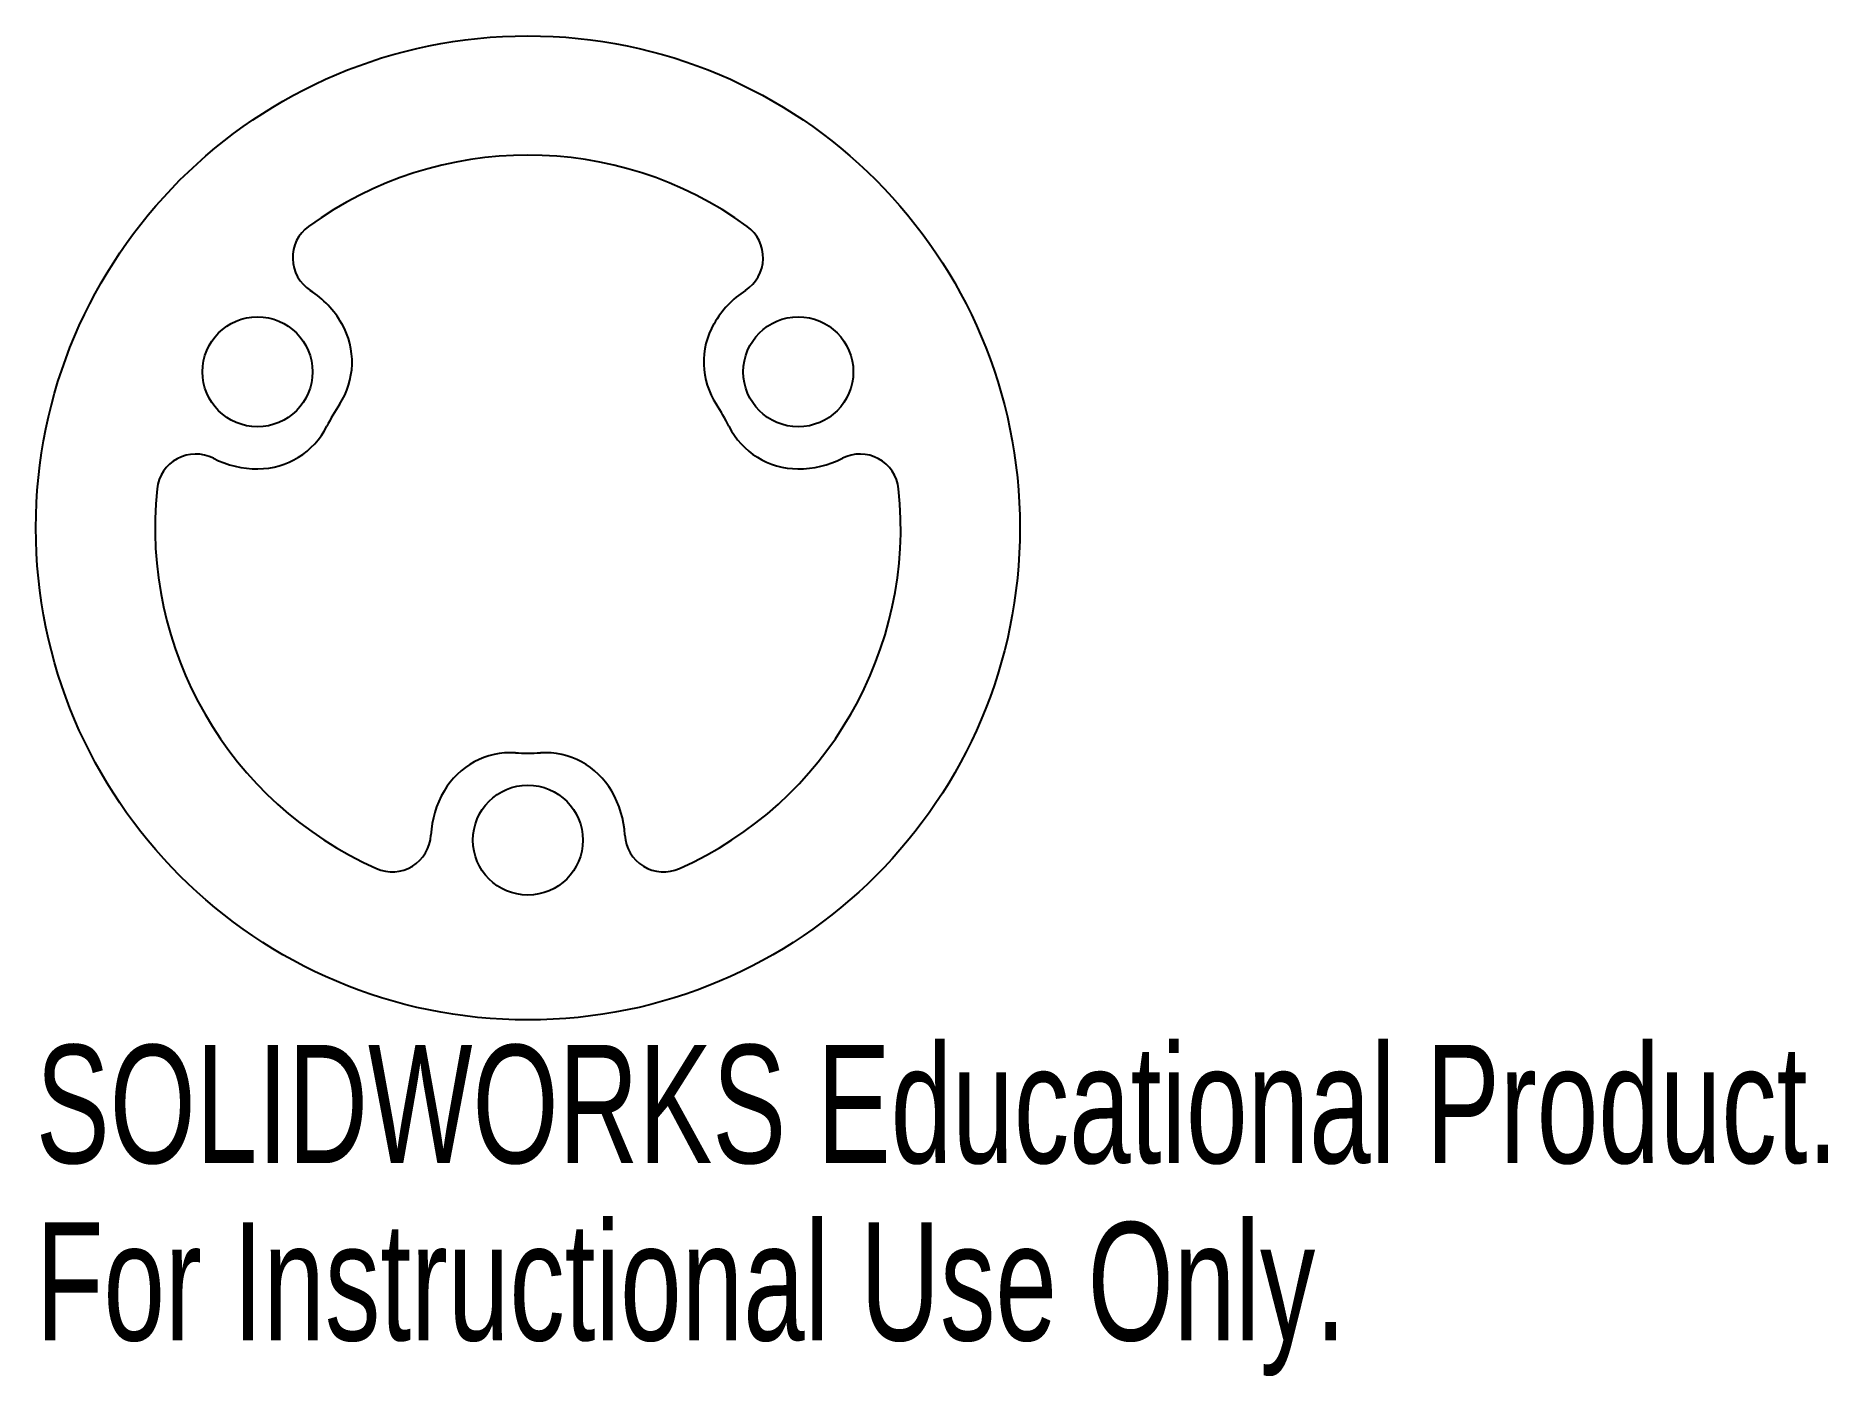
# Model space of a CAD drawing. Header units: inches. Extents: x -0.79 to 2.09, y -1.37 to 0.79.
import ezdxf

# ---------------------------------------------------------------- set-up
doc = ezdxf.new("R2010")
doc.units = ezdxf.units.IN
doc.header["$MEASUREMENT"] = 0
doc.styles.add('SLDTEXTSTYLE0', font='TXT', dxfattribs={"width": 0.7})

msp = doc.modelspace()

# ---------------------------------------------------------------- linework, layer by layer
at = {"color": 7, "linetype": 'Continuous', "lineweight": 25}
for centre, radius in [((0, 0), 0.7919), ((-0.4352, 0.2512), 0.0885), ((0.4352, 0.2512), 0.0885), ((0, -0.5025), 0.0885)]:
    msp.add_circle(centre, radius, dxfattribs=at)
for centre, radius, start, end in [((0, 0), 0.6, 53.9804, 126.0196), ((-0.3161, 0.4347), 0.0625, 126.0196, 237.0141), ((0.3161, 0.4347), 0.0625, 302.9859, 53.9804), ((-0.4352, 0.2512), 0.1562, 29.7396, 57.0141), ((0.4352, 0.2512), 0.1562, 122.9859, 150.2604), ((-0.408, 0.2668), 0.125, 326.826, 29.7396), ((0.408, 0.2668), 0.125, 150.2604, 213.174), ((0, 0), 0.3625, 146.826, 153.174), ((0, 0), 0.3625, 26.826, 33.174), ((-0.435, 0.22), 0.125, 270.2604, 333.174), ((0.435, 0.22), 0.125, 206.826, 269.7396), ((-0.5345, 0.0564), 0.0625, 62.9859, 173.9804), ((0.5345, 0.0564), 0.0625, 6.0196, 117.0141), ((-0.4352, 0.2512), 0.1562, 242.9859, 270.2604), ((0.4352, 0.2512), 0.1562, 269.7396, 297.0141), ((0, 0), 0.6, 173.9804, 246.0196), ((0, 0), 0.6, 293.9804, 6.0196), ((-0.027, -0.4868), 0.125, 86.826, 149.7396), ((0, 0), 0.3625, 266.826, 273.174), ((0.027, -0.4868), 0.125, 30.2604, 93.174), ((0, -0.5025), 0.1563, 149.7396, 177.0141), ((0, -0.5025), 0.1562, 2.9859, 30.2604), ((-0.2185, -0.4911), 0.0625, 246.0196, 357.0141), ((0.2185, -0.4911), 0.0625, 182.9859, 293.9804)]:
    msp.add_arc(centre, radius, start, end, dxfattribs=at)

# ---------------------------------------------------------------- texts
at = {"color": 7, "linetype": 'Continuous', "char_height": 0.1903, "attachment_point": 1, "style": 'SLDTEXTSTYLE0'}
for s, insert in [('SOLIDWORKS Educational Product.', (-0.7919, -0.8321)), ('For Instructional Use Only.', (-0.7919, -1.1175))]:
    msp.add_mtext(s, dxfattribs=dict(at, insert=insert))

doc.saveas('drawing.dxf')
